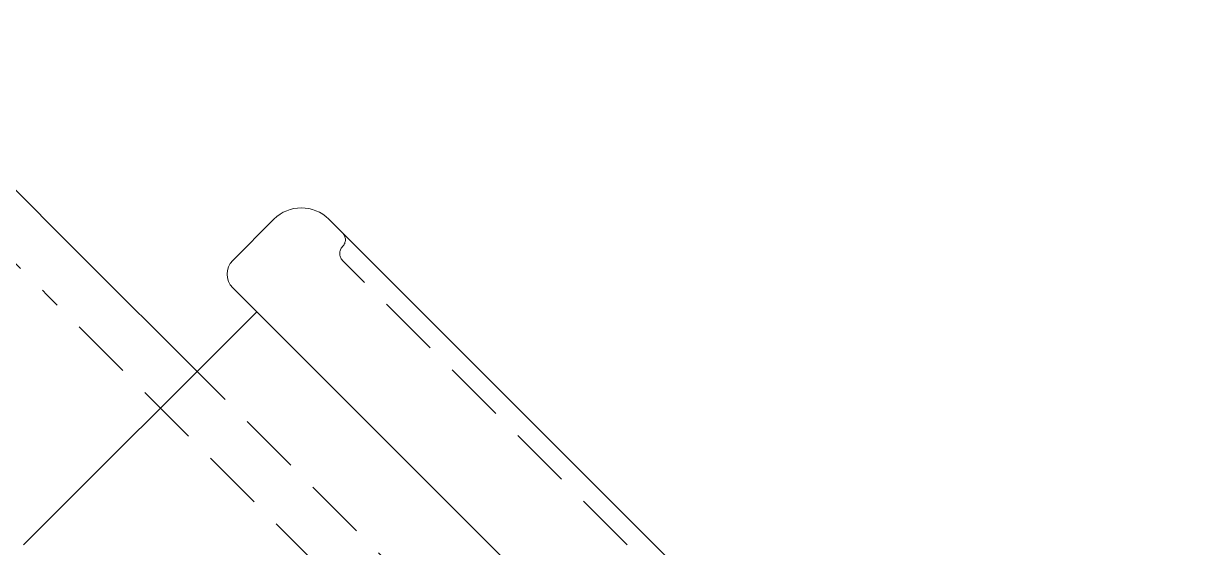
# Model space of a CAD drawing. Header units: millimetres. Extents: x -46397 to 283259, y -8690 to 23983.
# Drawn here: x -39654.2 to -39559.6, y -2225.7 to -2183.4 of the extents above; entities that cross this region are included whole.
import ezdxf

# ---------------------------------------------------------------- set-up
doc = ezdxf.new("R2010")
doc.units = ezdxf.units.MM
doc.linetypes.add('HIDDENX2', pattern=[0.75, 0.5, -0.25])

# ---------------------------------------------------------------- blocks, each defined once
blk = doc.blocks.new('ksajd jkajkdqwe')
at = {"color": 1, "linetype": 'HIDDENX2', "lineweight": 0, "ltscale": 10}
for p, q in [((5644.249, -546.018), (5729.46, -631.229)), ((5818.76, -693.873), (5753.341, -628.454)), ((5772.723, -674.492), (5729.46, -631.229)), ((5775.683, -671.531), (5741.588, -637.436))]:
    blk.add_line(p, q, dxfattribs=at)
at = {"color": 2, "linetype": 'Continuous', "lineweight": 0, "ltscale": 10}
for p, q in [((5681.305, -577.153), (5732.42, -628.268)), ((5747.797, -625.128), (5744.471, -628.454)), ((5822.086, -694.982), (5752.232, -625.128)), ((5741.588, -637.436), (5732.42, -628.268)), ((5744.471, -630.672), (5816.542, -702.744)), ((5727.561, -651.462), (5746.411, -632.612))]:
    blk.add_line(p, q, dxfattribs=at)
for centre, radius, start, end in [((5750.015, -627.346), 3.136, 45, 135), ((5745.579, -629.563), 1.568, 135, 225)]:
    blk.add_arc(centre, radius, start, end, dxfattribs=at)
at = {"color": 1, "linetype": 'HIDDENX2', "lineweight": 0, "ltscale": 10}
for centre, start, end in [((5752.787, -626.791), 315, 45), ((5753.895, -627.9), 135, 225)]:
    blk.add_arc(centre, 0.784, start, end, dxfattribs=at)

msp = doc.modelspace()

# ---------------------------------------------------------------- block references
msp.add_blockref('ksajd jkajkdqwe', (-45381.712, -1574.049, -1.499))

doc.saveas('drawing.dxf')
